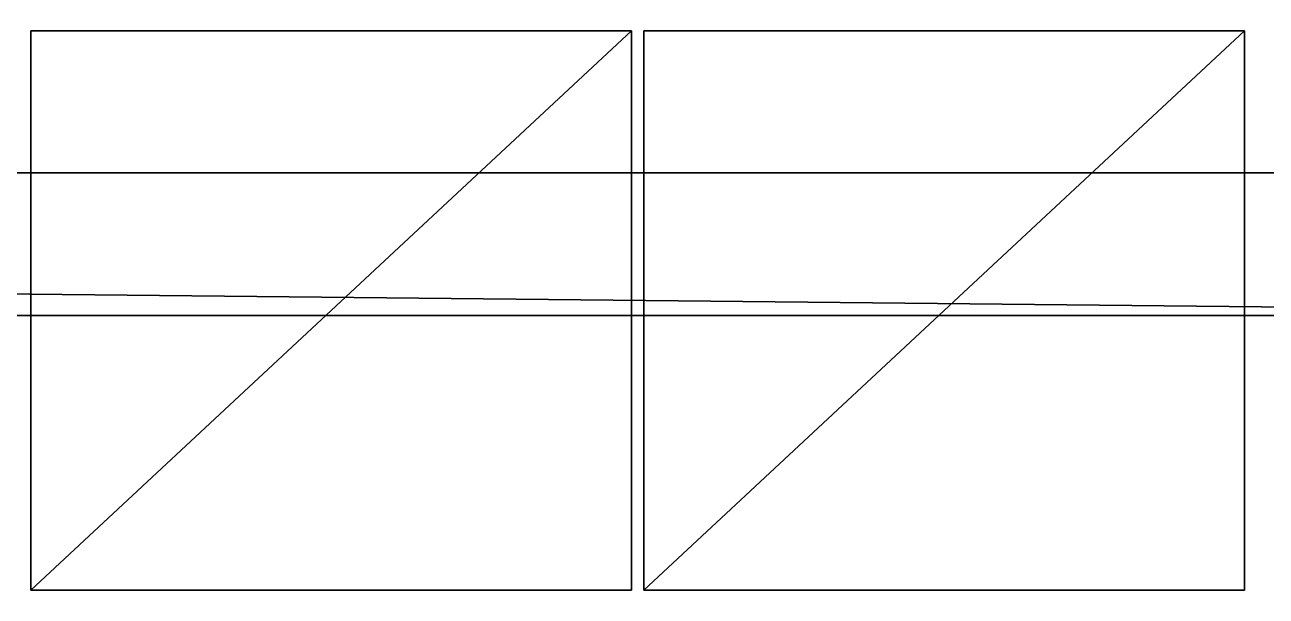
# Model space of a CAD drawing. Header units: millimetres. Extents: x -3100 to 14040, y -1280 to 1295.
# Drawn here: x 11900 to 13117, y 55 to 615 of the extents above; entities that cross this region are included whole.
import ezdxf

# ---------------------------------------------------------------- set-up
doc = ezdxf.new("R2010")
doc.units = ezdxf.units.MM

msp = doc.modelspace()

# ---------------------------------------------------------------- linework, layer by layer
at = {"layer": 'CAD_75LAB'}
for points in [[(14040, -1280, 1160), (-40, -1280, 1160), (-40, 1280, 1160)], [(14040, 1280, 1160), (14040, -1280, 1160), (-40, 1280, 1160)], [(14040, -1280, 1250), (-40, 1280, 1250), (-40, -1280, 1250)], [(14040, 1280, 1250), (-40, 1280, 1250), (14040, -1280, 1250)], [(11906, 61, 1556), (11906, 609, 1253), (11906, 61, 1253)], [(11906, 61, 1556), (11906, 609, 1556), (11906, 609, 1253)], [(12495, 609, 1253), (11906, 609, 1253), (11906, 609, 1556)], [(12495, 609, 1556), (12495, 609, 1253), (11906, 609, 1556)], [(12495, 609, 1253), (11906, 61, 1253), (11906, 609, 1253)], [(12495, 609, 1253), (12495, 61, 1253), (11906, 61, 1253)], [(12495, 609, 1556), (11906, 609, 1556), (11906, 61, 1556)], [(12495, 609, 1556), (11906, 61, 1556), (12495, 61, 1556)], [(11906, 61, 1865), (11906, 609, 1562), (11906, 61, 1562)], [(11906, 61, 1865), (11906, 609, 1865), (11906, 609, 1562)], [(12495, 609, 1562), (11906, 609, 1562), (11906, 609, 1865)], [(12495, 609, 1865), (12495, 609, 1562), (11906, 609, 1865)], [(12495, 609, 1562), (11906, 61, 1562), (11906, 609, 1562)], [(12495, 609, 1562), (12495, 61, 1562), (11906, 61, 1562)], [(12495, 609, 1865), (11906, 609, 1865), (11906, 61, 1865)], [(12495, 609, 1865), (11906, 61, 1865), (12495, 61, 1865)], [(11906, 61, 2174), (11906, 609, 1871), (11906, 61, 1871)], [(11906, 61, 2174), (11906, 609, 2174), (11906, 609, 1871)], [(12495, 609, 1871), (11906, 609, 1871), (11906, 609, 2174)], [(12495, 609, 2174), (12495, 609, 1871), (11906, 609, 2174)], [(12495, 609, 1871), (11906, 61, 1871), (11906, 609, 1871)], [(12495, 609, 1871), (12495, 61, 1871), (11906, 61, 1871)], [(12495, 609, 2174), (11906, 609, 2174), (11906, 61, 2174)], [(12495, 609, 2174), (11906, 61, 2174), (12495, 61, 2174)], [(11906, 61, 2483), (11906, 609, 2180), (11906, 61, 2180)], [(11906, 61, 2483), (11906, 609, 2483), (11906, 609, 2180)], [(12495, 609, 2180), (11906, 609, 2180), (11906, 609, 2483)], [(12495, 609, 2483), (12495, 609, 2180), (11906, 609, 2483)], [(12495, 609, 2180), (11906, 61, 2180), (11906, 609, 2180)], [(12495, 609, 2180), (12495, 61, 2180), (11906, 61, 2180)], [(12495, 609, 2483), (11906, 609, 2483), (11906, 61, 2483)], [(12495, 609, 2483), (11906, 61, 2483), (12495, 61, 2483)], [(11906, 61, 2792), (11906, 609, 2489), (11906, 61, 2489)], [(11906, 61, 2792), (11906, 609, 2792), (11906, 609, 2489)], [(12495, 609, 2489), (11906, 609, 2489), (11906, 609, 2792)], [(12495, 609, 2792), (12495, 609, 2489), (11906, 609, 2792)], [(12495, 609, 2489), (11906, 61, 2489), (11906, 609, 2489)], [(12495, 609, 2489), (12495, 61, 2489), (11906, 61, 2489)], [(12495, 609, 2792), (11906, 609, 2792), (11906, 61, 2792)], [(12495, 609, 2792), (11906, 61, 2792), (12495, 61, 2792)], [(11906, 61, 3101), (11906, 609, 2798), (11906, 61, 2798)], [(11906, 61, 3101), (11906, 609, 3101), (11906, 609, 2798)], [(12495, 609, 2798), (11906, 609, 2798), (11906, 609, 3101)], [(12495, 609, 3101), (12495, 609, 2798), (11906, 609, 3101)], [(12495, 609, 2798), (11906, 61, 2798), (11906, 609, 2798)], [(12495, 609, 2798), (12495, 61, 2798), (11906, 61, 2798)], [(12495, 609, 3101), (11906, 609, 3101), (11906, 61, 3101)], [(12495, 609, 3101), (11906, 61, 3101), (12495, 61, 3101)], [(11906, 61, 3410), (11906, 609, 3107), (11906, 61, 3107)], [(11906, 61, 3410), (11906, 609, 3410), (11906, 609, 3107)], [(12495, 609, 3107), (11906, 609, 3107), (11906, 609, 3410)], [(12495, 609, 3410), (12495, 609, 3107), (11906, 609, 3410)], [(12495, 609, 3107), (11906, 61, 3107), (11906, 609, 3107)], [(12495, 609, 3107), (12495, 61, 3107), (11906, 61, 3107)], [(12495, 609, 3410), (11906, 609, 3410), (11906, 61, 3410)], [(12495, 609, 3410), (11906, 61, 3410), (12495, 61, 3410)], [(11906, 61, 3719), (11906, 609, 3416), (11906, 61, 3416)], [(11906, 61, 3719), (11906, 609, 3719), (11906, 609, 3416)], [(12495, 609, 3416), (11906, 609, 3416), (11906, 609, 3719)], [(12495, 609, 3719), (12495, 609, 3416), (11906, 609, 3719)], [(12495, 609, 3416), (11906, 61, 3416), (11906, 609, 3416)], [(12495, 609, 3416), (12495, 61, 3416), (11906, 61, 3416)], [(12495, 609, 3719), (11906, 609, 3719), (11906, 61, 3719)], [(12495, 609, 3719), (11906, 61, 3719), (12495, 61, 3719)], [(12495, 61, 1556), (12495, 61, 1253), (12495, 609, 1253)], [(12495, 61, 1556), (12495, 609, 1253), (12495, 609, 1556)], [(12495, 61, 1865), (12495, 61, 1562), (12495, 609, 1562)], [(12495, 61, 1865), (12495, 609, 1562), (12495, 609, 1865)], [(12495, 61, 2174), (12495, 61, 1871), (12495, 609, 1871)], [(12495, 61, 2174), (12495, 609, 1871), (12495, 609, 2174)], [(12495, 61, 2483), (12495, 61, 2180), (12495, 609, 2180)], [(12495, 61, 2483), (12495, 609, 2180), (12495, 609, 2483)], [(12495, 61, 2792), (12495, 61, 2489), (12495, 609, 2489)], [(12495, 61, 2792), (12495, 609, 2489), (12495, 609, 2792)], [(12495, 61, 3101), (12495, 61, 2798), (12495, 609, 2798)], [(12495, 61, 3101), (12495, 609, 2798), (12495, 609, 3101)], [(12495, 61, 3410), (12495, 61, 3107), (12495, 609, 3107)], [(12495, 61, 3410), (12495, 609, 3107), (12495, 609, 3410)], [(12495, 61, 3719), (12495, 61, 3416), (12495, 609, 3416)], [(12495, 61, 3719), (12495, 609, 3416), (12495, 609, 3719)], [(12507, 61, 1556), (12507, 609, 1253), (12507, 61, 1253)], [(12507, 61, 1556), (12507, 609, 1556), (12507, 609, 1253)], [(13096, 609, 1253), (12507, 609, 1253), (12507, 609, 1556)], [(13096, 609, 1556), (13096, 609, 1253), (12507, 609, 1556)], [(13096, 609, 1253), (12507, 61, 1253), (12507, 609, 1253)], [(13096, 609, 1253), (13096, 61, 1253), (12507, 61, 1253)], [(13096, 609, 1556), (12507, 609, 1556), (12507, 61, 1556)], [(13096, 609, 1556), (12507, 61, 1556), (13096, 61, 1556)], [(12507, 61, 1865), (12507, 609, 1562), (12507, 61, 1562)], [(12507, 61, 1865), (12507, 609, 1865), (12507, 609, 1562)], [(13096, 609, 1562), (12507, 609, 1562), (12507, 609, 1865)], [(13096, 609, 1865), (13096, 609, 1562), (12507, 609, 1865)], [(13096, 609, 1562), (12507, 61, 1562), (12507, 609, 1562)], [(13096, 609, 1562), (13096, 61, 1562), (12507, 61, 1562)], [(13096, 609, 1865), (12507, 609, 1865), (12507, 61, 1865)], [(13096, 609, 1865), (12507, 61, 1865), (13096, 61, 1865)], [(12507, 61, 2174), (12507, 609, 1871), (12507, 61, 1871)], [(12507, 61, 2174), (12507, 609, 2174), (12507, 609, 1871)], [(13096, 609, 1871), (12507, 609, 1871), (12507, 609, 2174)], [(13096, 609, 2174), (13096, 609, 1871), (12507, 609, 2174)], [(13096, 609, 1871), (12507, 61, 1871), (12507, 609, 1871)], [(13096, 609, 1871), (13096, 61, 1871), (12507, 61, 1871)], [(13096, 609, 2174), (12507, 609, 2174), (12507, 61, 2174)], [(13096, 609, 2174), (12507, 61, 2174), (13096, 61, 2174)], [(12507, 61, 2483), (12507, 609, 2180), (12507, 61, 2180)], [(12507, 61, 2483), (12507, 609, 2483), (12507, 609, 2180)], [(13096, 609, 2180), (12507, 609, 2180), (12507, 609, 2483)], [(13096, 609, 2483), (13096, 609, 2180), (12507, 609, 2483)], [(13096, 609, 2180), (12507, 61, 2180), (12507, 609, 2180)], [(13096, 609, 2180), (13096, 61, 2180), (12507, 61, 2180)], [(13096, 609, 2483), (12507, 609, 2483), (12507, 61, 2483)], [(13096, 609, 2483), (12507, 61, 2483), (13096, 61, 2483)], [(12507, 61, 2792), (12507, 609, 2489), (12507, 61, 2489)], [(12507, 61, 2792), (12507, 609, 2792), (12507, 609, 2489)], [(13096, 609, 2489), (12507, 609, 2489), (12507, 609, 2792)], [(13096, 609, 2792), (13096, 609, 2489), (12507, 609, 2792)], [(13096, 609, 2489), (12507, 61, 2489), (12507, 609, 2489)], [(13096, 609, 2489), (13096, 61, 2489), (12507, 61, 2489)], [(13096, 609, 2792), (12507, 609, 2792), (12507, 61, 2792)], [(13096, 609, 2792), (12507, 61, 2792), (13096, 61, 2792)], [(12507, 61, 3101), (12507, 609, 2798), (12507, 61, 2798)], [(12507, 61, 3101), (12507, 609, 3101), (12507, 609, 2798)], [(13096, 609, 2798), (12507, 609, 2798), (12507, 609, 3101)], [(13096, 609, 3101), (13096, 609, 2798), (12507, 609, 3101)], [(13096, 609, 2798), (12507, 61, 2798), (12507, 609, 2798)], [(13096, 609, 2798), (13096, 61, 2798), (12507, 61, 2798)], [(13096, 609, 3101), (12507, 609, 3101), (12507, 61, 3101)], [(13096, 609, 3101), (12507, 61, 3101), (13096, 61, 3101)], [(12507, 61, 3410), (12507, 609, 3107), (12507, 61, 3107)], [(12507, 61, 3410), (12507, 609, 3410), (12507, 609, 3107)], [(13096, 609, 3107), (12507, 609, 3107), (12507, 609, 3410)], [(13096, 609, 3410), (13096, 609, 3107), (12507, 609, 3410)], [(13096, 609, 3107), (12507, 61, 3107), (12507, 609, 3107)], [(13096, 609, 3107), (13096, 61, 3107), (12507, 61, 3107)], [(13096, 609, 3410), (12507, 609, 3410), (12507, 61, 3410)], [(13096, 609, 3410), (12507, 61, 3410), (13096, 61, 3410)], [(12507, 61, 3719), (12507, 609, 3416), (12507, 61, 3416)], [(12507, 61, 3719), (12507, 609, 3719), (12507, 609, 3416)], [(13096, 609, 3416), (12507, 609, 3416), (12507, 609, 3719)], [(13096, 609, 3719), (13096, 609, 3416), (12507, 609, 3719)], [(13096, 609, 3416), (12507, 61, 3416), (12507, 609, 3416)], [(13096, 609, 3416), (13096, 61, 3416), (12507, 61, 3416)], [(13096, 609, 3719), (12507, 609, 3719), (12507, 61, 3719)], [(13096, 609, 3719), (12507, 61, 3719), (13096, 61, 3719)], [(13096, 61, 1556), (13096, 61, 1253), (13096, 609, 1253)], [(13096, 61, 1556), (13096, 609, 1253), (13096, 609, 1556)], [(13096, 61, 1865), (13096, 61, 1562), (13096, 609, 1562)], [(13096, 61, 1865), (13096, 609, 1562), (13096, 609, 1865)], [(13096, 61, 2174), (13096, 61, 1871), (13096, 609, 1871)], [(13096, 61, 2174), (13096, 609, 1871), (13096, 609, 2174)], [(13096, 61, 2483), (13096, 61, 2180), (13096, 609, 2180)], [(13096, 61, 2483), (13096, 609, 2180), (13096, 609, 2483)], [(13096, 61, 2792), (13096, 61, 2489), (13096, 609, 2489)], [(13096, 61, 2792), (13096, 609, 2489), (13096, 609, 2792)], [(13096, 61, 3101), (13096, 61, 2798), (13096, 609, 2798)], [(13096, 61, 3101), (13096, 609, 2798), (13096, 609, 3101)], [(13096, 61, 3410), (13096, 61, 3107), (13096, 609, 3107)], [(13096, 61, 3410), (13096, 609, 3107), (13096, 609, 3410)], [(13096, 61, 3719), (13096, 61, 3416), (13096, 609, 3416)], [(13096, 61, 3719), (13096, 609, 3416), (13096, 609, 3719)], [(13960, 470, 1160), (13960, 470, 910), (300, 470, 910)], [(13960, 470, 1160), (300, 470, 910), (300, 470, 1160)], [(13960, 330, 910), (300, 330, 910), (300, 470, 910)], [(13960, 470, 910), (13960, 330, 910), (300, 470, 910)], [(13960, 330, 1160), (300, 470, 1160), (300, 330, 1160)], [(13960, 470, 1160), (300, 470, 1160), (13960, 330, 1160)], [(13960, 330, 1160), (300, 330, 910), (13960, 330, 910)], [(13960, 330, 1160), (300, 330, 1160), (300, 330, 910)], [(12495, 61, 1253), (11906, 61, 1556), (11906, 61, 1253)], [(12495, 61, 1556), (11906, 61, 1556), (12495, 61, 1253)], [(12495, 61, 1562), (11906, 61, 1865), (11906, 61, 1562)], [(12495, 61, 1865), (11906, 61, 1865), (12495, 61, 1562)], [(12495, 61, 1871), (11906, 61, 2174), (11906, 61, 1871)], [(12495, 61, 2174), (11906, 61, 2174), (12495, 61, 1871)], [(12495, 61, 2180), (11906, 61, 2483), (11906, 61, 2180)], [(12495, 61, 2483), (11906, 61, 2483), (12495, 61, 2180)], [(12495, 61, 2489), (11906, 61, 2792), (11906, 61, 2489)], [(12495, 61, 2792), (11906, 61, 2792), (12495, 61, 2489)], [(12495, 61, 2798), (11906, 61, 3101), (11906, 61, 2798)], [(12495, 61, 3101), (11906, 61, 3101), (12495, 61, 2798)], [(12495, 61, 3107), (11906, 61, 3410), (11906, 61, 3107)], [(12495, 61, 3410), (11906, 61, 3410), (12495, 61, 3107)], [(12495, 61, 3416), (11906, 61, 3719), (11906, 61, 3416)], [(12495, 61, 3719), (11906, 61, 3719), (12495, 61, 3416)], [(13096, 61, 1253), (12507, 61, 1556), (12507, 61, 1253)], [(13096, 61, 1556), (12507, 61, 1556), (13096, 61, 1253)], [(13096, 61, 1562), (12507, 61, 1865), (12507, 61, 1562)], [(13096, 61, 1865), (12507, 61, 1865), (13096, 61, 1562)], [(13096, 61, 1871), (12507, 61, 2174), (12507, 61, 1871)], [(13096, 61, 2174), (12507, 61, 2174), (13096, 61, 1871)], [(13096, 61, 2180), (12507, 61, 2483), (12507, 61, 2180)], [(13096, 61, 2483), (12507, 61, 2483), (13096, 61, 2180)], [(13096, 61, 2489), (12507, 61, 2792), (12507, 61, 2489)], [(13096, 61, 2792), (12507, 61, 2792), (13096, 61, 2489)], [(13096, 61, 2798), (12507, 61, 3101), (12507, 61, 2798)], [(13096, 61, 3101), (12507, 61, 3101), (13096, 61, 2798)], [(13096, 61, 3107), (12507, 61, 3410), (12507, 61, 3107)], [(13096, 61, 3410), (12507, 61, 3410), (13096, 61, 3107)], [(13096, 61, 3416), (12507, 61, 3719), (12507, 61, 3416)], [(13096, 61, 3719), (12507, 61, 3719), (13096, 61, 3416)]]:
    msp.add_3dface(points, dxfattribs=at)

doc.saveas('drawing.dxf')
